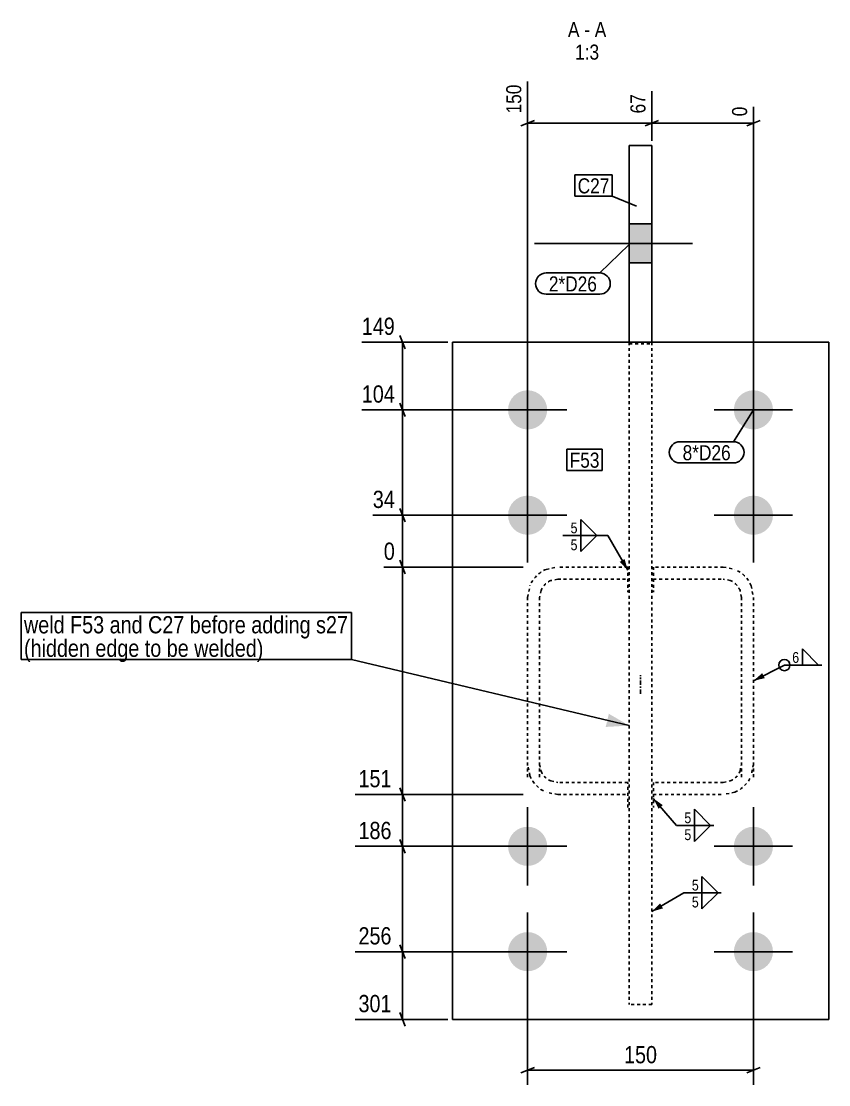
# Model space of a CAD drawing. Header units: millimetres. Extents: x 17 to 27796, y 7 to 1555.
# Drawn here: x 27260 to 27796, y 7 to 714 of the extents above; entities that cross this region are included whole.
import ezdxf

# ---------------------------------------------------------------- set-up
doc = ezdxf.new("R2010")
doc.units = ezdxf.units.MM
doc.linetypes.add('DXK_LINE_DOT2', pattern=[3.9198, 1.9599, -1.9599])
doc.linetypes.add('DXK_LINE_DOT3', pattern=[5.9187, 2.979, -0.9799, 0.9799, -0.9799])
for name, color, linetype in [('MÅLSÆTNING', 7, 'Continuous'), ('STÅL', 7, 'Continuous'), ('TEKST', 7, 'Continuous')]:
    doc.layers.add(name, color=color, linetype=linetype)
doc.styles.add('Arial Narrow', font='ARIALN.TTF', dxfattribs={"height": 0.2})

msp = doc.modelspace()

# ---------------------------------------------------------------- hatches: boundary and pattern name
at = {"layer": 'STÅL', "linetype": 'Continuous'}
for points in [[(27678.98, 553.25), (27678.98, 579.25), (27663.98, 579.25), (27663.98, 553.25)], [(27583.48, 455.61, -1), (27609.48, 455.61, -1)], [(27733.48, 455.61, -1), (27759.48, 455.61, -1)], [(27583.48, 385.61, -1), (27609.48, 385.61, -1)], [(27733.48, 385.61, -1), (27759.48, 385.61, -1)], [(27583.48, 165.61, -1), (27609.48, 165.61, -1)], [(27733.48, 165.61, -1), (27759.48, 165.61, -1)], [(27583.48, 95.61, -1), (27609.48, 95.61, -1)], [(27733.48, 95.61, -1), (27759.48, 95.61, -1)]]:
    msp.add_hatch(color=96, dxfattribs=at).paths.add_polyline_path(points)
at = {"layer": 'TEKST', "linetype": 'Continuous'}
for color, points in [(3, [(27660.9, 356.5), (27662.98, 349.05), (27657.64, 354.64)]), (3, [(27754.02, 277.33), (27746.48, 275.6), (27752.32, 280.67)]), (7, [(27650.43, 253.68), (27663.98, 245.83), (27648.35, 244.92)]), (3, [(27683.44, 190.51), (27679.98, 197.42), (27686.29, 192.95)]), (3, [(27686.4, 124.39), (27678.98, 122.21), (27684.5, 127.63)])]:
    msp.add_hatch(color=color, dxfattribs=at).paths.add_polyline_path(points)

# ---------------------------------------------------------------- linework, layer by layer
at = {"layer": 'MÅLSÆTNING', "color": 7, "linetype": 'Continuous'}
for p, q in [((27596.48, 354.17), (27596.48, 673.68)), ((27678.98, 634.28), (27678.98, 667.28)), ((27678.98, 634.28), (27678.98, 667.28)), ((27746.48, 354.17), (27746.48, 657.05)), ((27600.98, 647.96), (27591.98, 644.36)), ((27596.48, 646.16), (27678.98, 646.16)), ((27683.48, 647.96), (27674.48, 644.36)), ((27674.48, 644.36), (27683.48, 647.96)), ((27678.98, 646.16), (27746.48, 646.16)), ((27741.98, 644.36), (27750.98, 647.96)), ((27515.17, 496.11), (27511.57, 505.11)), ((27543.48, 500.61), (27486.34, 500.61)), ((27513.37, 455.61), (27513.37, 500.61)), ((27511.57, 460.11), (27515.17, 451.11)), ((27515.17, 451.11), (27511.57, 460.11)), ((27593.48, 455.61), (27486.34, 455.61)), ((27593.48, 455.61), (27486.34, 455.61)), ((27513.37, 385.61), (27513.37, 455.61)), ((27511.57, 390.11), (27515.17, 381.11)), ((27511.57, 390.11), (27515.17, 381.11)), ((27593.48, 385.61), (27493.65, 385.61)), ((27593.48, 385.61), (27493.65, 385.61)), ((27513.37, 351.17), (27513.37, 385.61)), ((27515.17, 346.67), (27511.57, 355.67)), ((27515.17, 346.67), (27511.57, 355.67)), ((27593.48, 351.17), (27500.96, 351.17)), ((27593.48, 351.17), (27500.96, 351.17)), ((27513.37, 200.04), (27513.37, 351.17)), ((27593.48, 200.04), (27481.96, 200.04)), ((27593.48, 200.04), (27481.96, 200.04)), ((27511.57, 204.54), (27515.17, 195.54)), ((27511.57, 204.54), (27515.17, 195.54)), ((27513.37, 165.61), (27513.37, 200.04)), ((27515.17, 161.11), (27511.57, 170.11)), ((27593.48, 165.61), (27481.96, 165.61)), ((27513.37, 95.61), (27513.37, 165.61)), ((27511.57, 100.11), (27515.17, 91.11)), ((27515.17, 91.11), (27511.57, 100.11)), ((27593.48, 95.61), (27481.96, 95.61)), ((27593.48, 95.61), (27481.96, 95.61)), ((27513.37, 50.61), (27513.37, 95.61)), ((27596.48, 92.6), (27596.48, 7.2)), ((27746.49, 92.6), (27746.49, 7.2)), ((27543.48, 50.61), (27481.96, 50.61)), ((27511.57, 55.11), (27515.17, 46.11)), ((27600.98, 18.6), (27591.98, 15)), ((27596.48, 16.8), (27746.49, 16.8)), ((27741.99, 15), (27750.99, 18.6))]:
    msp.add_line(p, q, dxfattribs=at)
at = {"layer": 'STÅL', "color": 2, "linetype": 'Continuous'}
for p, q in [((27663.98, 631.28), (27663.98, 500.61)), ((27663.98, 631.28), (27678.98, 631.28)), ((27678.98, 631.28), (27678.98, 500.61)), ((27546.48, 50.61), (27546.48, 500.61)), ((27796.48, 500.61), (27546.48, 500.61)), ((27796.48, 50.61), (27796.48, 500.61)), ((27796.48, 50.61), (27546.48, 50.61))]:
    msp.add_line(p, q, dxfattribs=at)
at = {"layer": 'STÅL', "color": 96, "linetype": 'Continuous'}
for p, q in [((27678.98, 579.25), (27663.98, 579.25)), ((27705.98, 566.25), (27600.98, 566.25)), ((27678.98, 553.25), (27663.98, 553.25)), ((27596.48, 429.61), (27596.48, 481.61)), ((27746.48, 429.61), (27746.48, 481.61)), ((27622.48, 455.61), (27570.48, 455.61)), ((27772.48, 455.61), (27720.48, 455.61)), ((27596.48, 359.61), (27596.48, 411.61)), ((27746.48, 359.61), (27746.48, 411.61)), ((27622.48, 385.61), (27570.48, 385.61)), ((27772.48, 385.61), (27720.48, 385.61)), ((27596.48, 139.61), (27596.48, 191.61)), ((27746.48, 139.61), (27746.48, 191.61)), ((27622.48, 165.61), (27570.48, 165.61)), ((27772.48, 165.61), (27720.48, 165.61)), ((27596.48, 69.61), (27596.48, 121.61)), ((27746.48, 69.61), (27746.48, 121.61)), ((27622.48, 95.61), (27570.48, 95.61)), ((27772.48, 95.61), (27720.48, 95.61))]:
    msp.add_line(p, q, dxfattribs=at)
at = {"layer": 'STÅL', "color": 7, "linetype": 'DXK_LINE_DOT2'}
for p, q in [((27663.98, 500.61), (27663.98, 60.61)), ((27663.98, 499.51), (27678.98, 499.51)), ((27678.98, 500.61), (27678.98, 60.61)), ((27608.83, 349.63), (27616.48, 351.17)), ((27662.99, 351.17), (27616.48, 351.17)), ((27662.99, 351.17), (27662.99, 334.4)), ((27726.48, 351.17), (27679.99, 351.17)), ((27679.99, 351.17), (27679.99, 334.4)), ((27726.48, 351.17), (27734.14, 349.63)), ((27616.48, 343.11), (27611.89, 342.19)), ((27616.48, 343.11), (27662.99, 343.11)), ((27679.99, 343.11), (27726.48, 343.11)), ((27731.08, 342.19), (27726.48, 343.11)), ((27596.48, 331.02), (27598.01, 338.73)), ((27605.4, 335.64), (27604.48, 331.02)), ((27738.48, 331.02), (27737.57, 335.64)), ((27744.96, 338.73), (27746.48, 331.02)), ((27596.48, 211.49), (27596.48, 331.02)), ((27604.48, 211.49), (27604.48, 331.02)), ((27738.48, 211.49), (27738.48, 331.02)), ((27746.48, 211.49), (27746.48, 331.02)), ((27598.01, 212.48), (27596.48, 220.19)), ((27604.48, 220.19), (27605.4, 215.57)), ((27737.57, 215.57), (27738.48, 220.19)), ((27746.48, 220.19), (27744.96, 212.48)), ((27611.89, 209.02), (27616.48, 208.1)), ((27662.99, 208.1), (27616.48, 208.1)), ((27662.99, 191.34), (27662.99, 208.1)), ((27726.48, 208.1), (27679.99, 208.1)), ((27679.99, 208.1), (27679.99, 191.34)), ((27726.48, 208.1), (27731.08, 209.02)), ((27616.48, 200.04), (27608.83, 201.58)), ((27616.48, 200.04), (27662.99, 200.04)), ((27679.99, 200.04), (27726.48, 200.04)), ((27734.14, 201.58), (27726.48, 200.04)), ((27678.98, 60.61), (27663.98, 60.61))]:
    msp.add_line(p, q, dxfattribs=at)
at = {"layer": 'STÅL', "color": 7, "linetype": 'DXK_LINE_DOT3'}
msp.add_line((27671.48, 266.9), (27671.48, 279.26), dxfattribs=at)
at = {"layer": 'STÅL', "color": 7, "linetype": 'DXK_LINE_DOT2'}
for centre, radius, start, end in [((27616.58, 331.12), 20.08, 112.7149, 157.71377), ((27726.39, 331.12), 20.08, 22.28623, 67.2851), ((27616.54, 331.08), 12.05, 112.7149, 157.71377), ((27726.43, 331.08), 12.05, 22.28623, 67.2851), ((27616.58, 220.09), 20.08, 202.28623, 247.2851), ((27616.54, 220.13), 12.05, 202.28623, 247.2851), ((27726.43, 220.13), 12.05, 292.7149, 337.71377), ((27726.39, 220.09), 20.08, 292.7149, 337.71377)]:
    msp.add_arc(centre, radius, start, end, dxfattribs=at)
at = {"layer": 'TEKST', "color": 3, "linetype": 'Continuous'}
for p, q in [((27662.98, 349.05), (27649.86, 372.1)), ((27746.48, 275.6), (27767.01, 286.02)), ((27679.98, 197.42), (27695.35, 179.49)), ((27678.98, 122.21), (27700.33, 134.75))]:
    msp.add_line(p, q, dxfattribs=at)
at = {"layer": 'TEKST', "color": 7, "linetype": 'Continuous'}
msp.add_line((27663.98, 245.83), (27479.39, 289.71), dxfattribs=at)
at = {"layer": 'TEKST', "color": 3, "linetype": 'Continuous'}
msp.add_arc((27767.01, 286.02), 3.75, 90, 270, dxfattribs=at)

# ---------------------------------------------------------------- wipeouts: each hides what was drawn before it
at = {"color": 0, "linetype": 'Continuous'}
for points in [[(27630.95, 703.31), (27630.95, 713.81), (27623.28, 713.81), (27623.28, 703.31)], [(27644.01, 688.31), (27644.01, 698.81), (27628.01, 698.81), (27628.01, 688.31)], [(27477.59, 307.11), (27477.59, 319.11), (27261.95, 319.11), (27261.95, 307.11)], [(27421.3, 291.51), (27421.3, 303.51), (27261.95, 303.51), (27261.95, 291.51)]]:
    msp.add_wipeout(points, dxfattribs=at).dxf.layer = 'TEKST'
at = {"color": 0}
for points in [[(27650.82, 599.43), (27650.82, 609.93), (27629.72, 609.93), (27629.72, 599.43)], [(27642.56, 534.26), (27642.56, 544.76), (27610.59, 544.76), (27610.59, 534.26)], [(27731.43, 422.13), (27731.43, 432.63), (27699.45, 432.63), (27699.45, 422.13)], [(27644.22, 417.18), (27644.22, 427.68), (27624.4, 427.68), (27624.4, 417.18)], [(27630.21, 373), (27630.21, 381.7), (27624.43, 381.7), (27624.43, 373)], [(27777.43, 286.92), (27777.43, 295.62), (27771.66, 295.62), (27771.66, 286.92)], [(27705.77, 180.39), (27705.77, 189.09), (27700, 189.09), (27700, 180.39)], [(27710.75, 135.65), (27710.75, 144.35), (27704.98, 144.35), (27704.98, 135.65)]]:
    msp.add_wipeout(points, dxfattribs=at).dxf.layer = 'TEKST'

# ---------------------------------------------------------------- next in the draw order: linework, layer by layer
at = {"layer": 'TEKST', "color": 3, "linetype": 'Continuous'}
for p, q in [((27642.46, 372.1), (27631.75, 382.82)), ((27631.75, 382.82), (27631.75, 372.1)), ((27631.75, 372.1), (27642.46, 372.1)), ((27789.69, 286.02), (27778.97, 296.74)), ((27778.97, 296.74), (27778.97, 286.02)), ((27767.01, 286.02), (27791.83, 286.02)), ((27778.97, 286.02), (27789.69, 286.02)), ((27718.02, 179.49), (27707.31, 190.2)), ((27707.31, 190.2), (27707.31, 179.49)), ((27707.31, 179.49), (27718.02, 179.49)), ((27723.01, 134.75), (27712.29, 145.46)), ((27712.29, 145.46), (27712.29, 134.75)), ((27712.29, 134.75), (27723.01, 134.75))]:
    msp.add_line(p, q, dxfattribs=at)
at = {"layer": 'TEKST', "color": 7, "linetype": 'Continuous'}
for p, q in [((27260.15, 320.91), (27479.39, 320.91)), ((27260.15, 289.71), (27260.15, 320.91)), ((27479.39, 289.71), (27479.39, 320.91)), ((27260.15, 289.71), (27479.39, 289.71))]:
    msp.add_line(p, q, dxfattribs=at)
at = {"layer": 'TEKST', "color": 3, "linetype": 'Continuous'}
msp.add_arc((27767.01, 286.02), 3.75, 270, 90, dxfattribs=at)

# ---------------------------------------------------------------- next in the draw order: texts
at = {"layer": 'TEKST', "color": 3, "linetype": 'Continuous', "style": 'Arial Narrow'}
for s, height, p in [('1:3', 10.021, (27628.01, 688.31)), ('weld F53 and C27 before adding s27', 11.4531, (27261.95, 307.11)), ('(hidden edge to be welded)', 11.4531, (27261.95, 291.51))]:
    msp.add_text(s, height=height, dxfattribs=at).set_placement(p)
at = {"layer": 'TEKST', "color": 3, "style": 'Arial Narrow'}
msp.add_text('6', height=7.16, dxfattribs=at).set_placement((27772.26, 287.52))

# ---------------------------------------------------------------- next in the draw order: wipeouts: each hides what was drawn before it
at = {"color": 0, "linetype": 'Continuous'}
for points, layer in [([(27594.38, 673.86), (27579.68, 673.86), (27579.68, 650.47), (27594.38, 650.47)], 'MÅLSÆTNING'), ([(27676.88, 667.47), (27662.18, 667.47), (27662.18, 650.47), (27676.88, 650.47)], 'MÅLSÆTNING'), ([(27744.38, 659.15), (27729.68, 659.15), (27729.68, 648.56), (27744.38, 648.56)], 'MÅLSÆTNING'), ([(27510.67, 503.01), (27510.67, 519.81), (27483.94, 519.81), (27483.94, 503.01)], 'MÅLSÆTNING'), ([(27510.67, 458.01), (27510.67, 474.81), (27483.94, 474.81), (27483.94, 458.01)], 'MÅLSÆTNING'), ([(27510.67, 388.01), (27510.67, 404.81), (27491.25, 404.81), (27491.25, 388.01)], 'MÅLSÆTNING'), ([(27510.67, 353.57), (27510.67, 370.37), (27498.56, 370.37), (27498.56, 353.57)], 'MÅLSÆTNING'), ([(27508.49, 202.44), (27508.49, 219.24), (27481.75, 219.24), (27481.75, 202.44)], 'MÅLSÆTNING'), ([(27508.49, 168.01), (27508.49, 184.81), (27481.75, 184.81), (27481.75, 168.01)], 'MÅLSÆTNING'), ([(27508.49, 98.01), (27508.49, 114.81), (27481.75, 114.81), (27481.75, 98.01)], 'MÅLSÆTNING'), ([(27508.49, 53.01), (27508.49, 69.81), (27481.75, 69.81), (27481.75, 53.01)], 'MÅLSÆTNING'), ([(27637.92, 703.31), (27637.92, 713.81), (27634.1, 713.81), (27634.1, 703.31)], 'TEKST')]:
    msp.add_wipeout(points, dxfattribs=at).dxf.layer = layer
at = {"color": 0}
for points, layer in [([(27684.85, 19.05), (27684.85, 35.85), (27658.12, 35.85), (27658.12, 19.05)], 'MÅLSÆTNING'), ([(27650.82, 599.43), (27650.82, 609.93), (27629.72, 609.93), (27629.72, 599.43)], 'TEKST'), ([(27642.56, 534.26), (27642.56, 544.76), (27610.59, 544.76), (27610.59, 534.26)], 'TEKST'), ([(27731.43, 422.13), (27731.43, 432.63), (27699.45, 432.63), (27699.45, 422.13)], 'TEKST'), ([(27644.22, 417.18), (27644.22, 427.68), (27624.4, 427.68), (27624.4, 417.18)], 'TEKST')]:
    msp.add_wipeout(points, dxfattribs=at).dxf.layer = layer

# ---------------------------------------------------------------- next in the draw order: linework, layer by layer
at = {"layer": 'MÅLSÆTNING', "color": 7, "linetype": 'Continuous'}
for p, q in [((27515.17, 161.11), (27511.57, 170.11)), ((27593.48, 165.61), (27481.96, 165.61))]:
    msp.add_line(p, q, dxfattribs=at)
at = {"layer": 'TEKST', "color": 7, "linetype": 'Continuous'}
for p, q in [((27627.92, 611.73), (27652.62, 611.73)), ((27627.92, 597.63), (27627.92, 611.73)), ((27652.62, 597.63), (27652.62, 611.73)), ((27627.92, 597.63), (27652.62, 597.63)), ((27668.82, 590.99), (27652.62, 597.63)), ((27663.64, 565.33), (27644.36, 546.56)), ((27608.79, 546.56), (27644.36, 546.56)), ((27608.79, 532.46), (27644.36, 532.46)), ((27746.48, 455.61), (27733.23, 434.43)), ((27697.65, 434.43), (27733.23, 434.43)), ((27622.6, 429.48), (27646.02, 429.48)), ((27622.6, 415.38), (27622.6, 429.48)), ((27646.02, 415.38), (27646.02, 429.48)), ((27697.65, 420.33), (27733.23, 420.33)), ((27622.6, 415.38), (27646.02, 415.38))]:
    msp.add_line(p, q, dxfattribs=at)
for centre, start, end in [((27608.79, 539.51), 90, 270), ((27644.36, 539.51), 270, 90), ((27697.65, 427.38), 90, 270), ((27733.23, 427.38), 270, 90)]:
    msp.add_arc(centre, 7.05, start, end, dxfattribs=at)

# ---------------------------------------------------------------- next in the draw order: texts
at = {"layer": 'MÅLSÆTNING', "color": 3, "linetype": 'Continuous', "style": 'Arial Narrow'}
for s, height, p in [('150', 10.021, (27592.28, 652.57)), ('67', 10.021, (27674.78, 652.57)), ('0', 10.02, (27742.28, 650.66))]:
    msp.add_text(s, height=height, rotation=90.00021, dxfattribs=at).set_placement(p)
for s, height, p in [('149', 11.453, (27486.34, 505.41)), ('104', 11.453, (27486.34, 460.41)), ('34', 11.453, (27493.65, 390.41)), ('0', 11.45, (27500.96, 355.97)), ('151', 11.453, (27484.15, 204.84)), ('186', 11.453, (27484.15, 170.41)), ('256', 11.453, (27484.15, 100.41)), ('301', 11.453, (27484.15, 55.41))]:
    msp.add_text(s, height=height, dxfattribs=at).set_placement(p)
at = {"layer": 'MÅLSÆTNING', "color": 3, "style": 'Arial Narrow'}
msp.add_text('150', height=11.453, dxfattribs=at).set_placement((27660.52, 21.45))
at = {"layer": 'TEKST', "color": 3, "linetype": 'Continuous', "style": 'Arial Narrow'}
for s, p in [('A', (27623.28, 703.31)), ('-', (27634.1, 703.31))]:
    msp.add_text(s, height=10.02, dxfattribs=at).set_placement(p)
at = {"layer": 'TEKST', "color": 3, "style": 'Arial Narrow'}
for s, p in [('C27', (27629.72, 599.43)), ('2*D26', (27610.59, 534.26)), ('8*D26', (27699.45, 422.13)), ('F53', (27624.4, 417.18))]:
    msp.add_text(s, height=10.021, dxfattribs=at).set_placement(p)

# ---------------------------------------------------------------- next in the draw order: wipeouts: each hides what was drawn before it
at = {"color": 0, "linetype": 'Continuous'}
for points in [[(27648.74, 703.31), (27648.74, 713.81), (27641.07, 713.81), (27641.07, 703.31)], [(27630.21, 361.75), (27630.21, 370.45), (27624.43, 370.45), (27624.43, 361.75)], [(27705.77, 169.14), (27705.77, 177.84), (27700, 177.84), (27700, 169.14)], [(27710.75, 124.4), (27710.75, 133.1), (27704.98, 133.1), (27704.98, 124.4)]]:
    msp.add_wipeout(points, dxfattribs=at).dxf.layer = 'TEKST'

# ---------------------------------------------------------------- next in the draw order: linework, layer by layer
at = {"layer": 'TEKST', "color": 3, "linetype": 'Continuous'}
for p, q in [((27619.78, 372.1), (27649.86, 372.1)), ((27631.75, 372.1), (27642.46, 372.1)), ((27642.46, 372.1), (27631.75, 361.39)), ((27631.75, 361.39), (27631.75, 372.1)), ((27695.35, 179.49), (27720.17, 179.49)), ((27707.31, 179.49), (27718.02, 179.49)), ((27718.02, 179.49), (27707.31, 168.78)), ((27707.31, 168.78), (27707.31, 179.49)), ((27700.33, 134.75), (27725.15, 134.75)), ((27712.29, 134.75), (27723.01, 134.75)), ((27723.01, 134.75), (27712.29, 124.03)), ((27712.29, 124.03), (27712.29, 134.75))]:
    msp.add_line(p, q, dxfattribs=at)

# ---------------------------------------------------------------- next in the draw order: texts
at = {"layer": 'TEKST', "color": 3, "linetype": 'Continuous', "style": 'Arial Narrow'}
for s, height, p in [('A', 10.02, (27641.07, 703.31)), ('5', 7.16, (27625.03, 362.35)), ('5', 7.16, (27700.6, 169.74)), ('5', 7.16, (27705.58, 125))]:
    msp.add_text(s, height=height, dxfattribs=at).set_placement(p)
at = {"layer": 'TEKST', "color": 3, "style": 'Arial Narrow'}
for p in [(27625.03, 373.6), (27700.6, 180.99), (27705.58, 136.25)]:
    msp.add_text('5', height=7.16, dxfattribs=at).set_placement(p)

doc.saveas('drawing.dxf')
